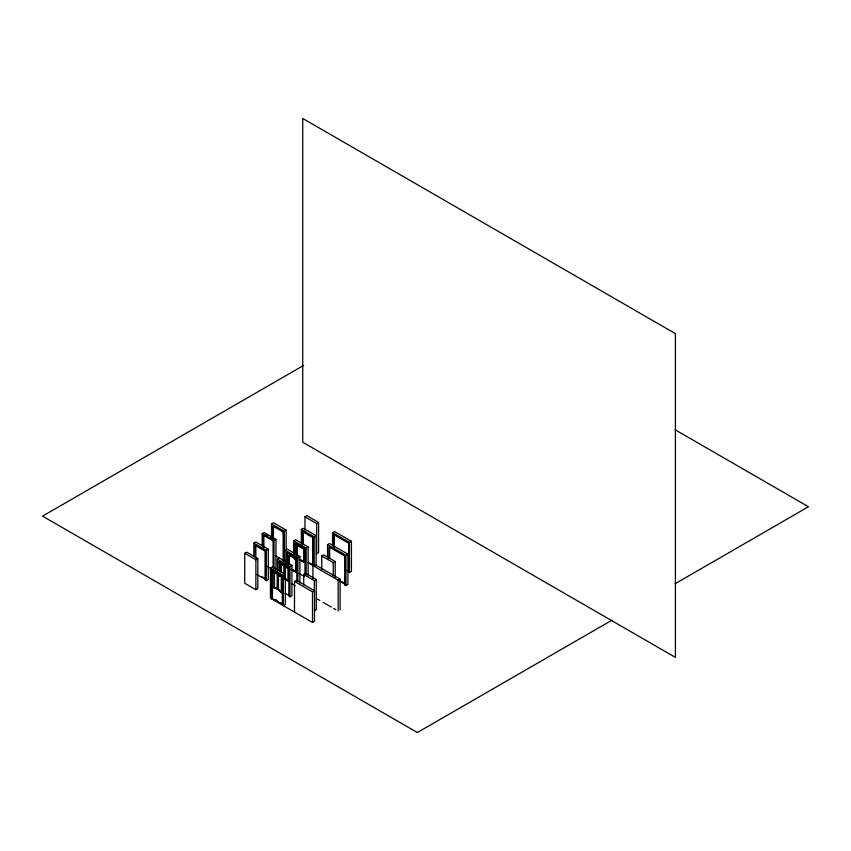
<?xml version="1.0" encoding="UTF-8"?>
<svg xmlns="http://www.w3.org/2000/svg" width="851" height="851" viewBox="0 0 851 851"><rect width="100%" height="100%" fill="white"/><g stroke="black" fill="none" stroke-linecap="round" stroke-linejoin="round"><path stroke-width="1.28" d="M277.522 573.425A7.84 4.532 60 0 1 277.947 573.617L277.288 573.989L277.224 588.998L274.107 588.009L274.107 572.797L274.767 572.415M279.309 574.925A7.84 4.532 60 0 1 280.5 576.106L281.638 576.765L281.638 592.349L278.394 589.296L278.468 574.287L278.075 589.488L281.309 592.541L281.968 592.168M284.894 579.18L285.553 578.808L288.776 580.669L288.127 581.052L284.894 579.18L285.287 565.819L285.223 578.999L288.457 580.861L288.457 568.298L287.319 567.638A7.84 4.532 60 0 0 286.117 566.458M284.032 574.723L284.106 565.521L284.766 565.149A7.84 4.532 60 0 0 284.34 564.958M284.362 574.542L284.436 565.33A7.84 4.532 60 0 0 282.404 564.809M303.658 365.387L42.55 516.142L417.362 732.53L611.752 620.305M271.501 537.109L271.501 523.929L273.469 522.791L286.159 530.12L286.159 549.895M262.161 545.619L262.161 533.694L264.118 532.566L275.969 539.406L275.969 569.872L275.054 569.34M263.214 546.725L263.214 535.109L263.863 534.736L263.863 547.629M253.843 556.331L253.843 543.119L255.811 541.981L268.299 549.193L268.299 579.574L266.331 580.712L265.055 579.978L265.055 551.129L255.183 545.427L255.183 557.224M255.183 545.427L255.832 545.044L258.034 546.321M304.966 516.834L306.934 515.695L318.593 522.44L318.593 552.65L316.636 553.778L316.636 523.567L304.966 516.834L304.966 529.971M244.737 553.288L246.705 552.161L257.842 558.596L257.842 588.594L255.885 589.722L244.737 583.286L244.737 553.288L255.885 559.724L257.842 558.596M271.501 523.929L284.191 531.247L286.159 530.12M272.777 537.853L272.777 525.992L283.138 531.971L283.798 531.598L283.798 560.596M263.214 535.109L273.086 540.821L273.745 540.438M262.161 533.694L274.011 540.534L275.969 539.406M301.339 543.885L301.339 529.428L303.307 528.29L316.093 535.673L316.093 565.904M253.843 543.119L266.331 550.331L268.299 549.193M302.584 544.746L302.584 531.715L303.243 531.332L305.498 532.641M316.636 523.567L318.593 522.44M293.669 554.012L293.669 540.821L295.637 539.683L308.136 546.906L308.136 575.925M285.074 562.085L285.074 550.15L287.032 549.012L299.871 556.426L299.871 582.956M297.01 555.873L297.01 545.374L297.669 544.991M301.339 529.428L314.125 536.811L316.093 535.673M277.479 571.117L277.479 559.245L279.447 558.107M288.766 564.351L289.085 555.363L289.085 564.16M278.99 570.83L278.99 561.681L279.639 561.309L279.639 571.766M288.766 555.554L290.244 556.033M332.528 545.757L332.528 532.673L334.496 531.535L351.431 541.321L351.431 571.415L349.463 572.542L348.644 572.074L348.644 543.225L333.635 534.556L333.635 546.363M297.01 545.374L304.211 549.15L304.211 562.277L299.307 559.82M293.669 540.821L306.179 548.033L308.136 546.906M280.926 571.872L280.926 564.33L281.585 563.947M271.799 570.234L272.458 569.851L272.458 598.604L282.979 604.678L282.319 605.061L282.319 576.308L271.799 570.234L271.799 598.987L272.458 598.604M333.635 534.556L334.294 534.183L340.719 537.896M280.926 564.33L282.734 564.617M289.914 556.214A7.84 4.532 60 0 1 294.818 559.054L295.478 558.671M285.074 550.15L297.903 557.554L299.871 556.426M286.574 563.096L286.574 552.565L296.808 558.479L297.467 558.096M294.818 559.054L296.286 559.522L296.286 572.085L291.148 569.117M274.107 572.797L275.915 573.085M284.957 566.011A7.84 4.532 60 0 1 286.989 567.83L287.638 567.447M277.479 559.245L289.978 566.458L291.936 565.33L275.735 555.948M327.561 557.83L327.561 544.672L329.528 543.534L347.931 554.171L347.931 584.435L345.974 585.573L344.666 584.818L344.666 555.948L328.997 546.895L328.997 558.703M286.989 567.83L288.776 568.106M278.139 574.478A7.84 4.532 60 0 1 280.17 576.297L280.83 575.914M283.351 575.542L285.319 574.404L285.319 604.518L283.351 605.657L283.351 575.542L267.161 566.298M280.17 576.297L281.968 576.574M282.319 576.308L282.979 575.925M321.752 569.223L321.752 555.99L323.71 554.863L335.188 561.49L335.188 577.361M291.85 569.904L295.967 572.276L296.616 571.893M332.528 532.673L349.463 542.449L351.431 541.321M348.644 543.225L349.304 542.853L349.304 571.691L348.644 572.074M274.107 588.009L274.767 587.626M277.883 588.626L277.224 588.998L277.224 587.158M303.722 585.009L303.722 574.489L305.679 573.351L316.264 579.467L316.264 609.699L314.296 610.827M278.724 589.115L278.075 589.488L278.075 587.647M294.489 612.082L294.489 581.424L296.456 580.297L314.487 590.7L314.487 621.358L312.519 622.496L270.416 598.179L270.416 568.074L272.384 566.936L285.319 574.404M344.666 555.948L345.325 555.565M321.752 555.99L333.22 562.617L335.188 561.49M327.561 544.672L345.974 555.299L347.931 554.171M303.722 574.489L314.296 580.595L316.264 579.467M278.99 561.681L288.861 567.383L288.861 596.136L289.978 596.785L291.936 595.647L291.936 565.33M294.489 581.424L312.519 591.839L314.487 590.7M338.155 611.039L338.155 580.265L340.113 579.127L340.113 609.901M344.666 584.818L345.325 584.435L339.73 581.212M675.024 583.775L808.45 506.739L675.088 429.744M343.942 539.757L349.304 542.853M307.754 533.939L310.019 535.247M333.007 548.459L335.251 549.746M341.964 553.629L344.198 554.916M302.584 531.715L312.743 537.577L312.743 566.245L313.402 565.862L313.402 537.204M274.586 526.28L276.883 527.609M280.341 529.599L282.638 530.928M347.155 570.457L349.304 571.691M296.68 543.321L298.914 544.619M302.275 546.555L305.637 548.491M304.211 549.15L297.339 545.183L297.339 555.682M266.012 534.385L268.278 535.694M270.533 537.002L272.799 538.3M340.113 579.127L314.891 564.564L312.923 565.692L312.923 578.52M309.53 562.873L313.902 565.404M341.602 581.541L343.857 582.839M307.754 562.607L338.155 580.265M299.956 559.447L304.541 562.096M289.5 553.501L291.776 554.809M299.626 559.639L304.211 562.277M295.148 558.862L296.286 559.522M260.225 547.587L264.618 550.118M284.032 563.841L286.223 565.107M292.499 569.521L295.584 571.308M298.914 573.425L304.52 576.659M273.511 570.457L281.926 575.319M291.776 583.765L295.191 585.743M317.519 599.125L319.806 600.444M323.252 602.434L331.273 607.061M333.571 608.391L335.858 609.71M261.778 576.574L264.044 577.872M256.938 574.531L264.618 578.967M285.128 593.232L288.415 595.126M275.384 599.54L277.671 600.859M281.096 602.838L283.383 604.157M349.463 542.449L349.463 572.542M345.974 555.299L345.974 585.573M334.294 534.183L334.294 547.289M333.22 562.617L333.22 575.85M329.656 546.512L329.656 558.33M314.296 580.595L314.296 591.115M314.125 536.811L314.125 565.724M312.519 591.839L312.519 622.496M306.179 548.033L306.179 574.414M304.988 575.063L304.988 548.874L294.903 543.055L294.903 554.841M303.881 549.342L303.881 562.468M303.243 531.332L303.243 544.363M297.903 557.554L297.903 581.435M296.808 558.479L296.808 582.169M295.967 559.713L295.967 572.276M295.552 543.98L295.552 554.458M289.978 566.458L289.978 596.785M289.414 555.171L289.414 563.968M288.127 568.489L288.127 581.052M287.223 552.182L287.223 564.032M284.191 531.247L284.191 561.586M283.138 531.971L283.138 560.969M281.309 576.957L281.309 592.541M281.255 564.139L281.255 571.681M274.437 572.606L274.437 587.818L277.554 588.807L277.617 573.797A7.84 4.532 60 0 0 275.586 573.276M274.011 540.534L274.011 568.362M273.437 526.939L273.437 538.8M273.086 540.821L273.086 567.894M266.331 550.331L266.331 580.712M255.832 545.044L255.832 558.16M255.885 559.724L255.885 589.722M275.267 573.457A7.84 4.532 60 0 1 277.288 573.989M291.031 556.118A7.84 4.532 60 0 1 294.765 558.437M282.075 564.99A7.84 4.532 60 0 1 284.106 565.521M675.417 333.635L302.733 118.47L302.733 442.233L675.417 657.398L675.417 333.635"/></g></svg>
